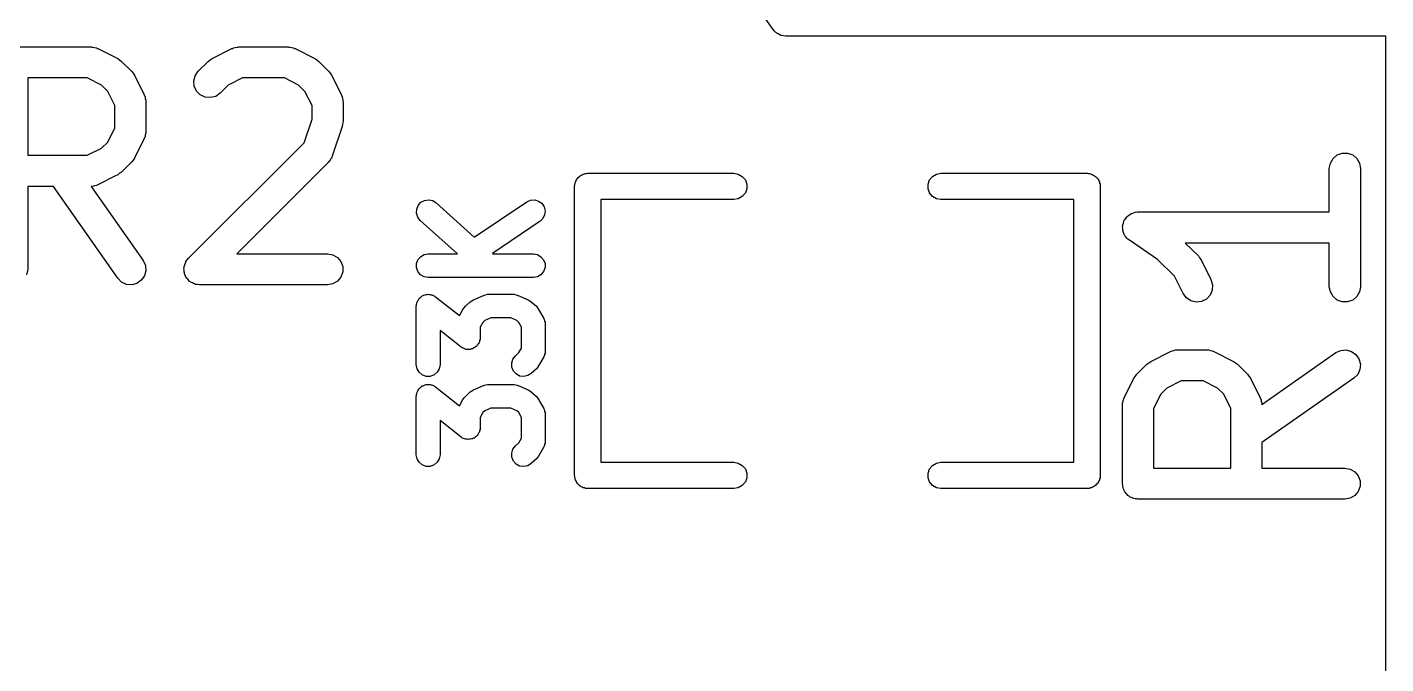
# Model space of a CAD drawing. Extents: x 173.7 to 226.3, y -126 to -74.1.
# Drawn here: x 205.33 to 211.9, y -106.11 to -103.03 of the extents above; entities that cross this region are included whole.
import ezdxf

# ---------------------------------------------------------------- set-up
doc = ezdxf.new("R2010")
doc.units = 0
doc.header["$MEASUREMENT"] = 0
doc.layers.add('BLACK', color=7, linetype='CONTINUOUS')

msp = doc.modelspace()

# ---------------------------------------------------------------- linework, layer by layer
at = {"layer": 'Black'}
for p, q in [((208.939, -103.043), (208.093, -101.836)), ((208.945, -103.05), (208.939, -103.043)), ((208.952, -103.057), (208.945, -103.05)), ((208.955, -103.059), (208.952, -103.057)), ((208.957, -103.061), (208.955, -103.059)), ((208.966, -103.066), (208.957, -103.061)), ((208.974, -103.07), (208.966, -103.066)), ((208.978, -103.071), (208.974, -103.07)), ((208.981, -103.072), (208.978, -103.071)), ((208.99, -103.073), (208.981, -103.072)), ((209, -103.075), (208.99, -103.073)), ((211.9, -103.075), (209, -103.075)), ((211.9, -108.737), (211.9, -103.075)), ((205.262, -103.127), (205.643, -103.127)), ((205.643, -103.127), (205.647, -103.128)), ((205.647, -103.128), (205.651, -103.128)), ((205.651, -103.128), (205.66, -103.13)), ((205.66, -103.13), (205.669, -103.132)), ((205.669, -103.132), (205.672, -103.134)), ((205.672, -103.134), (205.676, -103.135)), ((205.676, -103.135), (205.772, -103.183)), ((206.228, -103.183), (206.324, -103.135)), ((206.324, -103.135), (206.328, -103.134)), ((206.328, -103.134), (206.331, -103.132)), ((206.331, -103.132), (206.34, -103.13)), ((206.34, -103.13), (206.349, -103.128)), ((206.349, -103.128), (206.353, -103.128)), ((206.353, -103.128), (206.357, -103.127)), ((206.357, -103.127), (206.595, -103.127)), ((206.595, -103.127), (206.599, -103.128)), ((206.599, -103.128), (206.604, -103.128)), ((206.604, -103.128), (206.612, -103.13)), ((206.612, -103.13), (206.621, -103.132)), ((206.621, -103.132), (206.625, -103.134)), ((206.625, -103.134), (206.629, -103.135)), ((206.629, -103.135), (206.724, -103.183)), ((205.772, -103.183), (205.781, -103.19)), ((205.781, -103.19), (205.791, -103.197)), ((205.791, -103.197), (205.839, -103.245)), ((206.161, -103.245), (206.209, -103.197)), ((206.209, -103.197), (206.219, -103.19)), ((206.219, -103.19), (206.228, -103.183)), ((206.724, -103.183), (206.734, -103.19)), ((206.734, -103.19), (206.744, -103.197)), ((206.744, -103.197), (206.791, -103.245)), ((205.839, -103.245), (205.846, -103.254)), ((205.846, -103.254), (205.853, -103.264)), ((205.853, -103.264), (205.9, -103.359)), ((206.14, -103.291), (206.146, -103.266)), ((206.146, -103.266), (206.161, -103.245)), ((206.791, -103.245), (206.798, -103.254)), ((206.798, -103.254), (206.805, -103.264)), ((206.805, -103.264), (206.853, -103.359)), ((205.625, -103.277), (205.337, -103.277)), ((205.337, -103.277), (205.337, -103.651)), ((205.694, -103.312), (205.625, -103.277)), ((205.724, -103.342), (205.694, -103.312)), ((206.142, -103.317), (206.14, -103.291)), ((206.153, -103.341), (206.142, -103.317)), ((206.306, -103.312), (206.267, -103.351)), ((206.375, -103.277), (206.306, -103.312)), ((206.578, -103.277), (206.375, -103.277)), ((206.646, -103.312), (206.578, -103.277)), ((206.676, -103.342), (206.646, -103.312)), ((205.758, -103.411), (205.724, -103.342)), ((205.9, -103.359), (205.902, -103.363)), ((205.902, -103.363), (205.904, -103.367)), ((205.904, -103.367), (205.905, -103.376)), ((205.905, -103.376), (205.908, -103.384)), ((205.908, -103.384), (205.908, -103.389)), ((205.908, -103.389), (205.908, -103.393)), ((205.908, -103.393), (205.908, -103.536)), ((206.171, -103.359), (206.153, -103.341)), ((206.195, -103.37), (206.171, -103.359)), ((206.221, -103.372), (206.195, -103.37)), ((206.246, -103.366), (206.221, -103.372)), ((206.267, -103.351), (206.246, -103.366)), ((206.711, -103.411), (206.676, -103.342)), ((206.853, -103.359), (206.854, -103.363)), ((206.854, -103.363), (206.856, -103.367)), ((206.856, -103.367), (206.858, -103.376)), ((206.858, -103.376), (206.86, -103.384)), ((206.86, -103.384), (206.86, -103.389)), ((206.86, -103.389), (206.861, -103.393)), ((206.861, -103.393), (206.861, -103.488)), ((205.758, -103.518), (205.758, -103.411)), ((206.711, -103.476), (206.711, -103.411)), ((205.724, -103.587), (205.758, -103.518)), ((205.908, -103.536), (205.908, -103.54)), ((206.673, -103.59), (206.711, -103.476)), ((206.857, -103.512), (206.809, -103.655)), ((206.859, -103.5), (206.857, -103.512)), ((206.861, -103.488), (206.859, -103.5)), ((205.694, -103.617), (205.724, -103.587)), ((205.9, -103.569), (205.853, -103.664)), ((205.902, -103.565), (205.9, -103.569)), ((205.904, -103.561), (205.902, -103.565)), ((205.905, -103.553), (205.904, -103.561)), ((205.908, -103.544), (205.905, -103.553)), ((205.908, -103.54), (205.908, -103.544)), ((206.114, -104.149), (206.673, -103.59)), ((205.337, -103.651), (205.625, -103.651)), ((205.625, -103.651), (205.694, -103.617)), ((205.853, -103.664), (205.846, -103.674)), ((206.806, -103.663), (206.801, -103.67)), ((206.807, -103.658), (206.806, -103.663)), ((206.809, -103.655), (206.807, -103.658)), ((211.632, -103.689), (211.645, -103.666)), ((211.645, -103.666), (211.665, -103.649)), ((211.665, -103.649), (211.689, -103.64)), ((211.689, -103.64), (211.715, -103.64)), ((211.715, -103.64), (211.74, -103.649)), ((211.74, -103.649), (211.76, -103.666)), ((211.76, -103.666), (211.773, -103.689)), ((205.791, -103.732), (205.781, -103.738)), ((205.839, -103.684), (205.791, -103.732)), ((205.846, -103.674), (205.839, -103.684)), ((206.791, -103.684), (206.348, -104.127)), ((206.794, -103.68), (206.791, -103.684)), ((206.797, -103.678), (206.794, -103.68)), ((206.801, -103.67), (206.797, -103.678)), ((211.627, -103.714), (211.632, -103.689)), ((211.627, -103.925), (211.627, -103.714)), ((211.773, -103.689), (211.777, -103.714)), ((211.777, -103.714), (211.777, -104.286)), ((205.647, -103.8), (205.644, -103.801)), ((205.651, -103.801), (205.647, -103.8)), ((205.66, -103.798), (205.651, -103.801)), ((205.669, -103.797), (205.66, -103.798)), ((205.672, -103.795), (205.669, -103.797)), ((205.676, -103.793), (205.672, -103.795)), ((205.758, -103.752), (205.676, -103.793)), ((205.772, -103.746), (205.758, -103.752)), ((205.781, -103.738), (205.772, -103.746)), ((207.98, -103.801), (207.981, -103.796)), ((207.981, -103.79), (207.983, -103.785)), ((207.981, -103.796), (207.981, -103.79)), ((207.983, -103.785), (207.984, -103.78)), ((207.984, -103.78), (207.987, -103.775)), ((207.987, -103.775), (207.989, -103.77)), ((207.989, -103.77), (207.992, -103.765)), ((207.992, -103.765), (207.995, -103.761)), ((207.995, -103.761), (207.999, -103.757)), ((207.999, -103.757), (208.003, -103.753)), ((208.003, -103.753), (208.007, -103.75)), ((208.007, -103.75), (208.012, -103.747)), ((208.012, -103.747), (208.017, -103.745)), ((208.017, -103.745), (208.022, -103.742)), ((208.022, -103.742), (208.027, -103.741)), ((208.027, -103.741), (208.032, -103.739)), ((208.032, -103.739), (208.038, -103.739)), ((208.038, -103.739), (208.043, -103.738)), ((208.043, -103.738), (208.75, -103.738)), ((208.75, -103.738), (208.771, -103.742)), ((208.771, -103.742), (208.79, -103.753)), ((208.79, -103.753), (208.805, -103.77)), ((208.805, -103.77), (208.812, -103.79)), ((208.812, -103.79), (208.812, -103.813)), ((209.688, -103.79), (209.695, -103.77)), ((209.688, -103.813), (209.688, -103.79)), ((209.695, -103.77), (209.71, -103.753)), ((209.71, -103.753), (209.729, -103.742)), ((209.729, -103.742), (209.75, -103.738)), ((209.75, -103.738), (210.456, -103.738)), ((210.456, -103.738), (210.462, -103.739)), ((210.462, -103.739), (210.468, -103.739)), ((210.468, -103.739), (210.473, -103.741)), ((210.473, -103.741), (210.478, -103.742)), ((210.478, -103.742), (210.483, -103.745)), ((210.483, -103.745), (210.488, -103.747)), ((210.488, -103.747), (210.493, -103.75)), ((210.493, -103.75), (210.497, -103.753)), ((210.497, -103.753), (210.501, -103.757)), ((210.501, -103.757), (210.505, -103.761)), ((210.505, -103.761), (210.508, -103.765)), ((210.508, -103.765), (210.511, -103.77)), ((210.511, -103.77), (210.513, -103.775)), ((210.513, -103.775), (210.516, -103.78)), ((210.516, -103.78), (210.517, -103.785)), ((210.517, -103.785), (210.519, -103.79)), ((210.519, -103.79), (210.519, -103.796)), ((210.519, -103.796), (210.52, -103.801)), ((205.461, -103.801), (205.337, -103.801)), ((205.337, -103.801), (205.337, -104.202)), ((205.772, -104.245), (205.461, -103.801)), ((205.644, -103.801), (205.895, -104.159)), ((207.255, -103.869), (207.275, -103.866)), ((207.275, -103.866), (207.294, -103.87)), ((207.767, -103.868), (207.787, -103.866)), ((207.787, -103.866), (207.806, -103.872)), ((207.98, -105.198), (207.98, -103.801)), ((208.75, -103.865), (208.107, -103.865)), ((208.107, -103.865), (208.107, -105.135)), ((208.771, -103.861), (208.75, -103.865)), ((208.79, -103.85), (208.771, -103.861)), ((208.805, -103.833), (208.79, -103.85)), ((208.812, -103.813), (208.805, -103.833)), ((209.695, -103.833), (209.688, -103.813)), ((209.71, -103.85), (209.695, -103.833)), ((209.729, -103.861), (209.71, -103.85)), ((209.75, -103.865), (209.729, -103.861)), ((210.393, -103.865), (209.75, -103.865)), ((210.393, -105.135), (210.393, -103.865)), ((210.52, -103.801), (210.52, -105.198)), ((207.216, -103.931), (207.217, -103.911)), ((207.222, -103.95), (207.216, -103.931)), ((207.217, -103.911), (207.224, -103.893)), ((207.224, -103.893), (207.237, -103.878)), ((207.237, -103.878), (207.255, -103.869)), ((207.294, -103.87), (207.311, -103.881)), ((207.311, -103.881), (207.495, -104.047)), ((207.495, -104.047), (207.749, -103.876)), ((207.749, -103.876), (207.767, -103.868)), ((207.806, -103.872), (207.822, -103.883)), ((207.822, -103.883), (207.833, -103.9)), ((207.833, -103.9), (207.838, -103.919)), ((207.838, -103.919), (207.835, -103.939)), ((210.673, -103.932), (210.677, -103.93)), ((210.677, -103.93), (210.686, -103.928)), ((210.686, -103.928), (210.694, -103.925)), ((210.694, -103.925), (210.698, -103.926)), ((210.698, -103.926), (210.702, -103.925)), ((210.702, -103.925), (211.627, -103.925)), ((207.234, -103.966), (207.222, -103.95)), ((207.414, -104.127), (207.234, -103.966)), ((207.813, -103.97), (207.583, -104.125)), ((207.827, -103.957), (207.813, -103.97)), ((207.835, -103.939), (207.827, -103.957)), ((210.628, -103.995), (210.629, -103.991)), ((210.629, -104.004), (210.628, -103.995)), ((210.629, -103.987), (210.632, -103.979)), ((210.629, -103.991), (210.629, -103.987)), ((210.632, -103.979), (210.634, -103.97)), ((210.634, -103.97), (210.636, -103.966)), ((210.636, -103.966), (210.637, -103.962)), ((210.637, -103.962), (210.643, -103.956)), ((210.643, -103.956), (210.648, -103.948)), ((210.648, -103.948), (210.652, -103.946)), ((210.652, -103.946), (210.654, -103.943)), ((210.654, -103.943), (210.662, -103.938)), ((210.662, -103.938), (210.669, -103.933)), ((210.669, -103.933), (210.673, -103.932)), ((210.629, -104.013), (210.629, -104.004)), ((210.63, -104.017), (210.629, -104.013)), ((210.63, -104.021), (210.63, -104.017)), ((210.634, -104.029), (210.63, -104.021)), ((210.637, -104.037), (210.634, -104.029)), ((210.64, -104.041), (210.637, -104.037)), ((210.642, -104.044), (210.64, -104.041)), ((210.648, -104.051), (210.642, -104.044)), ((210.654, -104.057), (210.648, -104.051)), ((210.658, -104.06), (210.654, -104.057)), ((210.661, -104.062), (210.658, -104.06)), ((210.797, -104.154), (210.661, -104.062)), ((206.348, -104.127), (206.786, -104.127)), ((206.786, -104.127), (206.811, -104.132)), ((207.253, -104.131), (207.273, -104.127)), ((207.273, -104.127), (207.414, -104.127)), ((207.583, -104.125), (207.585, -104.127)), ((207.585, -104.127), (207.781, -104.127)), ((207.781, -104.127), (207.8, -104.131)), ((211.627, -104.075), (210.931, -104.075)), ((210.931, -104.075), (210.994, -104.137)), ((211.627, -104.286), (211.627, -104.075)), ((205.895, -104.159), (205.906, -104.183)), ((205.906, -104.183), (205.908, -104.209)), ((206.092, -104.196), (206.093, -104.193)), ((206.093, -104.189), (206.096, -104.18)), ((206.093, -104.193), (206.093, -104.189)), ((206.096, -104.18), (206.099, -104.171)), ((206.099, -104.171), (206.101, -104.168)), ((206.101, -104.168), (206.102, -104.165)), ((206.102, -104.165), (206.108, -104.157)), ((206.108, -104.157), (206.114, -104.149)), ((206.811, -104.132), (206.834, -104.145)), ((206.834, -104.145), (206.851, -104.165)), ((206.851, -104.165), (206.86, -104.189)), ((206.86, -104.189), (206.86, -104.215)), ((207.216, -104.174), (207.223, -104.156)), ((207.216, -104.194), (207.216, -104.174)), ((207.223, -104.213), (207.216, -104.194)), ((207.223, -104.156), (207.236, -104.141)), ((207.236, -104.141), (207.253, -104.131)), ((207.8, -104.131), (207.817, -104.141)), ((207.817, -104.141), (207.83, -104.156)), ((207.83, -104.156), (207.837, -104.174)), ((207.837, -104.194), (207.83, -104.213)), ((207.837, -104.174), (207.837, -104.194)), ((210.879, -104.235), (210.797, -104.154)), ((210.994, -104.137), (211, -104.147)), ((211, -104.147), (211.008, -104.157)), ((211.008, -104.157), (211.055, -104.252)), ((205.337, -104.202), (205.332, -104.228)), ((205.79, -104.264), (205.772, -104.245)), ((205.886, -104.255), (205.865, -104.27)), ((205.901, -104.234), (205.886, -104.255)), ((205.908, -104.209), (205.901, -104.234)), ((206.093, -104.206), (206.092, -104.196)), ((206.093, -104.215), (206.093, -104.206)), ((206.094, -104.219), (206.093, -104.215)), ((206.094, -104.222), (206.094, -104.219)), ((206.098, -104.231), (206.094, -104.222)), ((206.102, -104.24), (206.098, -104.231)), ((206.104, -104.242), (206.102, -104.24)), ((206.105, -104.245), (206.104, -104.242)), ((206.112, -104.252), (206.105, -104.245)), ((206.118, -104.26), (206.112, -104.252)), ((206.121, -104.261), (206.118, -104.26)), ((206.834, -104.26), (206.811, -104.273)), ((206.851, -104.24), (206.834, -104.26)), ((206.86, -104.215), (206.851, -104.24)), ((207.236, -104.228), (207.223, -104.213)), ((207.253, -104.238), (207.236, -104.228)), ((207.273, -104.241), (207.253, -104.238)), ((207.781, -104.241), (207.273, -104.241)), ((207.8, -104.238), (207.781, -104.241)), ((207.817, -104.228), (207.8, -104.238)), ((207.83, -104.213), (207.817, -104.228)), ((210.921, -104.319), (210.879, -104.235)), ((211.055, -104.252), (211.063, -104.277)), ((205.814, -104.275), (205.79, -104.264)), ((205.84, -104.277), (205.814, -104.275)), ((205.865, -104.27), (205.84, -104.277)), ((206.124, -104.264), (206.121, -104.261)), ((206.133, -104.268), (206.124, -104.264)), ((206.141, -104.273), (206.133, -104.268)), ((206.144, -104.273), (206.141, -104.273)), ((206.147, -104.275), (206.144, -104.273)), ((206.157, -104.276), (206.147, -104.275)), ((206.167, -104.277), (206.157, -104.276)), ((206.786, -104.277), (206.167, -104.277)), ((206.811, -104.273), (206.786, -104.277)), ((207.257, -104.326), (207.263, -104.324)), ((207.263, -104.324), (207.267, -104.324)), ((207.267, -104.324), (207.271, -104.323)), ((207.271, -104.323), (207.277, -104.324)), ((207.277, -104.324), (207.282, -104.324)), ((207.282, -104.324), (207.286, -104.325)), ((207.286, -104.325), (207.29, -104.326)), ((207.543, -104.327), (207.551, -104.325)), ((207.551, -104.325), (207.559, -104.323)), ((207.559, -104.323), (207.561, -104.323)), ((207.561, -104.323), (207.563, -104.323)), ((207.563, -104.323), (207.684, -104.323)), ((207.684, -104.323), (207.686, -104.323)), ((207.686, -104.323), (207.688, -104.323)), ((207.688, -104.323), (207.696, -104.325)), ((207.696, -104.325), (207.703, -104.327)), ((210.937, -104.34), (210.921, -104.319)), ((211.061, -104.303), (211.051, -104.327)), ((211.063, -104.277), (211.061, -104.303)), ((211.632, -104.311), (211.627, -104.286)), ((211.645, -104.334), (211.632, -104.311)), ((211.773, -104.311), (211.76, -104.334)), ((211.777, -104.286), (211.773, -104.311)), ((207.215, -104.38), (207.216, -104.376)), ((207.215, -104.663), (207.215, -104.38)), ((207.216, -104.372), (207.218, -104.366)), ((207.216, -104.376), (207.216, -104.372)), ((207.218, -104.366), (207.219, -104.361)), ((207.219, -104.361), (207.221, -104.357)), ((207.221, -104.357), (207.222, -104.353)), ((207.222, -104.353), (207.226, -104.349)), ((207.226, -104.349), (207.229, -104.344)), ((207.229, -104.344), (207.232, -104.341)), ((207.232, -104.341), (207.234, -104.338)), ((207.234, -104.338), (207.239, -104.335)), ((207.239, -104.335), (207.244, -104.331)), ((207.244, -104.331), (207.248, -104.329)), ((207.248, -104.329), (207.251, -104.327)), ((207.251, -104.327), (207.257, -104.326)), ((207.29, -104.326), (207.296, -104.329)), ((207.296, -104.329), (207.301, -104.331)), ((207.301, -104.331), (207.304, -104.333)), ((207.304, -104.333), (207.308, -104.335)), ((207.308, -104.335), (207.423, -104.426)), ((207.44, -104.396), (207.446, -104.389)), ((207.446, -104.389), (207.452, -104.381)), ((207.452, -104.381), (207.476, -104.36)), ((207.476, -104.36), (207.484, -104.355)), ((207.484, -104.355), (207.491, -104.35)), ((207.491, -104.35), (207.539, -104.328)), ((207.539, -104.328), (207.541, -104.328)), ((207.541, -104.328), (207.543, -104.327)), ((207.703, -104.327), (207.705, -104.328)), ((207.705, -104.328), (207.707, -104.328)), ((207.707, -104.328), (207.756, -104.35)), ((207.756, -104.35), (207.763, -104.355)), ((207.763, -104.355), (207.77, -104.36)), ((207.77, -104.36), (207.795, -104.381)), ((207.795, -104.381), (207.8, -104.389)), ((207.8, -104.389), (207.806, -104.396)), ((210.958, -104.355), (210.937, -104.34)), ((210.984, -104.361), (210.958, -104.355)), ((211.009, -104.358), (210.984, -104.361)), ((211.033, -104.346), (211.009, -104.358)), ((211.051, -104.327), (211.033, -104.346)), ((211.665, -104.351), (211.645, -104.334)), ((211.689, -104.36), (211.665, -104.351)), ((211.715, -104.36), (211.689, -104.36)), ((211.74, -104.351), (211.715, -104.36)), ((211.76, -104.334), (211.74, -104.351)), ((207.423, -104.426), (207.44, -104.396)), ((207.546, -104.45), (207.536, -104.46)), ((207.575, -104.437), (207.546, -104.45)), ((207.672, -104.437), (207.575, -104.437)), ((207.701, -104.45), (207.672, -104.437)), ((207.711, -104.46), (207.701, -104.45)), ((207.806, -104.396), (207.831, -104.44)), ((207.831, -104.44), (207.832, -104.444)), ((207.832, -104.444), (207.834, -104.448)), ((207.834, -104.448), (207.835, -104.453)), ((207.835, -104.453), (207.837, -104.458)), ((207.431, -104.578), (207.33, -104.498)), ((207.33, -104.498), (207.33, -104.663)), ((207.536, -104.46), (207.523, -104.482)), ((207.523, -104.482), (207.523, -104.533)), ((207.723, -104.482), (207.711, -104.46)), ((207.723, -104.583), (207.723, -104.482)), ((207.837, -104.458), (207.837, -104.463)), ((207.837, -104.463), (207.838, -104.467)), ((207.838, -104.467), (207.838, -104.598)), ((207.434, -104.58), (207.431, -104.578)), ((207.437, -104.582), (207.434, -104.58)), ((207.443, -104.584), (207.437, -104.582)), ((207.448, -104.587), (207.443, -104.584)), ((207.452, -104.588), (207.448, -104.587)), ((207.456, -104.589), (207.452, -104.588)), ((207.482, -104.587), (207.476, -104.589)), ((207.487, -104.586), (207.482, -104.587)), ((207.491, -104.584), (207.487, -104.586)), ((207.495, -104.582), (207.491, -104.584)), ((207.499, -104.578), (207.495, -104.582)), ((207.504, -104.575), (207.499, -104.578)), ((207.507, -104.572), (207.504, -104.575)), ((207.51, -104.569), (207.507, -104.572)), ((207.513, -104.564), (207.51, -104.569)), ((207.516, -104.56), (207.513, -104.564)), ((207.518, -104.556), (207.516, -104.56)), ((207.52, -104.552), (207.518, -104.556)), ((207.521, -104.546), (207.52, -104.552)), ((207.523, -104.541), (207.521, -104.546)), ((207.523, -104.533), (207.523, -104.537)), ((207.523, -104.537), (207.523, -104.541)), ((207.711, -104.605), (207.723, -104.583)), ((207.462, -104.589), (207.456, -104.589)), ((207.468, -104.59), (207.462, -104.589)), ((207.472, -104.589), (207.468, -104.59)), ((207.476, -104.589), (207.472, -104.589)), ((207.676, -104.655), (207.682, -104.636)), ((207.682, -104.636), (207.694, -104.621)), ((207.694, -104.621), (207.711, -104.605)), ((207.831, -104.626), (207.806, -104.669)), ((207.832, -104.621), (207.831, -104.626)), ((207.834, -104.618), (207.832, -104.621)), ((207.835, -104.612), (207.834, -104.618)), ((207.837, -104.607), (207.835, -104.612)), ((207.838, -104.598), (207.837, -104.602)), ((207.837, -104.602), (207.837, -104.607)), ((210.745, -104.661), (210.754, -104.654)), ((210.754, -104.654), (210.764, -104.647)), ((210.764, -104.647), (210.859, -104.6)), ((210.859, -104.6), (210.863, -104.598)), ((210.863, -104.598), (210.867, -104.596)), ((210.867, -104.596), (210.876, -104.595)), ((210.876, -104.595), (210.884, -104.592)), ((210.884, -104.592), (210.889, -104.592)), ((210.889, -104.592), (210.893, -104.592)), ((210.893, -104.592), (211.036, -104.592)), ((211.036, -104.592), (211.04, -104.592)), ((211.04, -104.592), (211.044, -104.592)), ((211.044, -104.592), (211.053, -104.595)), ((211.053, -104.595), (211.061, -104.596)), ((211.061, -104.596), (211.065, -104.598)), ((211.065, -104.598), (211.069, -104.6)), ((211.069, -104.6), (211.164, -104.647)), ((211.164, -104.647), (211.174, -104.654)), ((211.174, -104.654), (211.184, -104.661)), ((211.301, -104.856), (211.659, -104.605)), ((211.659, -104.605), (211.683, -104.594)), ((211.683, -104.594), (211.709, -104.592)), ((211.709, -104.592), (211.734, -104.599)), ((211.734, -104.599), (211.755, -104.614)), ((211.755, -104.614), (211.77, -104.635)), ((211.77, -104.635), (211.777, -104.66)), ((207.219, -104.683), (207.215, -104.663)), ((207.229, -104.7), (207.219, -104.683)), ((207.244, -104.713), (207.229, -104.7)), ((207.263, -104.72), (207.244, -104.713)), ((207.301, -104.713), (207.282, -104.72)), ((207.316, -104.7), (207.301, -104.713)), ((207.326, -104.683), (207.316, -104.7)), ((207.33, -104.663), (207.326, -104.683)), ((207.676, -104.675), (207.676, -104.655)), ((207.684, -104.694), (207.676, -104.675)), ((207.697, -104.708), (207.684, -104.694)), ((207.714, -104.718), (207.697, -104.708)), ((207.734, -104.72), (207.714, -104.718)), ((207.754, -104.716), (207.734, -104.72)), ((207.77, -104.706), (207.754, -104.716)), ((207.795, -104.684), (207.77, -104.706)), ((207.8, -104.677), (207.795, -104.684)), ((207.806, -104.669), (207.8, -104.677)), ((210.683, -104.728), (210.69, -104.719)), ((210.69, -104.719), (210.697, -104.709)), ((210.697, -104.709), (210.745, -104.661)), ((211.184, -104.661), (211.232, -104.709)), ((211.232, -104.709), (211.238, -104.719)), ((211.238, -104.719), (211.246, -104.728)), ((211.764, -104.71), (211.745, -104.728)), ((211.775, -104.686), (211.764, -104.71)), ((211.777, -104.66), (211.775, -104.686)), ((207.222, -104.789), (207.226, -104.784)), ((207.226, -104.784), (207.229, -104.779)), ((207.229, -104.779), (207.232, -104.776)), ((207.232, -104.776), (207.234, -104.773)), ((207.234, -104.773), (207.239, -104.77)), ((207.239, -104.77), (207.244, -104.766)), ((207.244, -104.766), (207.248, -104.765)), ((207.248, -104.765), (207.251, -104.763)), ((207.251, -104.763), (207.257, -104.761)), ((207.257, -104.761), (207.263, -104.759)), ((207.282, -104.72), (207.263, -104.72)), ((207.263, -104.759), (207.267, -104.759)), ((207.267, -104.759), (207.271, -104.759)), ((207.271, -104.759), (207.277, -104.759)), ((207.277, -104.759), (207.282, -104.759)), ((207.282, -104.759), (207.286, -104.761)), ((207.286, -104.761), (207.29, -104.761)), ((207.29, -104.761), (207.296, -104.764)), ((207.296, -104.764), (207.301, -104.766)), ((207.301, -104.766), (207.304, -104.769)), ((207.304, -104.769), (207.308, -104.771)), ((207.308, -104.771), (207.423, -104.862)), ((207.484, -104.79), (207.491, -104.785)), ((207.491, -104.785), (207.539, -104.764)), ((207.539, -104.764), (207.541, -104.763)), ((207.541, -104.763), (207.543, -104.762)), ((207.543, -104.762), (207.551, -104.761)), ((207.551, -104.761), (207.559, -104.759)), ((207.559, -104.759), (207.561, -104.759)), ((207.561, -104.759), (207.563, -104.759)), ((207.563, -104.759), (207.684, -104.759)), ((207.684, -104.759), (207.686, -104.759)), ((207.686, -104.759), (207.688, -104.759)), ((207.688, -104.759), (207.696, -104.761)), ((207.696, -104.761), (207.703, -104.762)), ((207.703, -104.762), (207.705, -104.763)), ((207.705, -104.763), (207.707, -104.764)), ((207.707, -104.764), (207.756, -104.785)), ((207.756, -104.785), (207.763, -104.79)), ((210.635, -104.824), (210.683, -104.728)), ((210.842, -104.776), (210.812, -104.806)), ((210.911, -104.742), (210.842, -104.776)), ((211.018, -104.742), (210.911, -104.742)), ((211.087, -104.776), (211.018, -104.742)), ((211.117, -104.806), (211.087, -104.776)), ((211.246, -104.728), (211.293, -104.824)), ((211.745, -104.728), (211.301, -105.039)), ((207.215, -104.816), (207.216, -104.812)), ((207.215, -105.099), (207.215, -104.816)), ((207.216, -104.808), (207.218, -104.802)), ((207.216, -104.812), (207.216, -104.808)), ((207.218, -104.802), (207.219, -104.796)), ((207.219, -104.796), (207.221, -104.793)), ((207.221, -104.793), (207.222, -104.789)), ((207.423, -104.862), (207.44, -104.831)), ((207.44, -104.831), (207.446, -104.824)), ((207.446, -104.824), (207.452, -104.817)), ((207.452, -104.817), (207.476, -104.795)), ((207.476, -104.795), (207.484, -104.79)), ((207.763, -104.79), (207.77, -104.795)), ((207.77, -104.795), (207.795, -104.817)), ((207.795, -104.817), (207.8, -104.824)), ((207.8, -104.824), (207.806, -104.831)), ((207.806, -104.831), (207.831, -104.875)), ((210.628, -104.849), (210.63, -104.84)), ((210.628, -104.853), (210.628, -104.849)), ((210.63, -104.84), (210.632, -104.831)), ((210.632, -104.831), (210.634, -104.828)), ((210.634, -104.828), (210.635, -104.824)), ((210.812, -104.806), (210.777, -104.875)), ((211.151, -104.875), (211.117, -104.806)), ((211.293, -104.824), (211.295, -104.828)), ((211.295, -104.828), (211.297, -104.831)), ((211.297, -104.831), (211.298, -104.84)), ((211.298, -104.84), (211.301, -104.849)), ((211.301, -104.849), (211.3, -104.853)), ((207.536, -104.895), (207.523, -104.918)), ((207.546, -104.886), (207.536, -104.895)), ((207.575, -104.873), (207.546, -104.886)), ((207.672, -104.873), (207.575, -104.873)), ((207.701, -104.886), (207.672, -104.873)), ((207.711, -104.895), (207.701, -104.886)), ((207.723, -104.918), (207.711, -104.895)), ((207.831, -104.875), (207.832, -104.879)), ((207.832, -104.879), (207.834, -104.883)), ((207.834, -104.883), (207.835, -104.889)), ((207.835, -104.889), (207.837, -104.894)), ((207.837, -104.894), (207.837, -104.898)), ((207.837, -104.898), (207.838, -104.903)), ((207.838, -104.903), (207.838, -105.033)), ((210.627, -104.857), (210.628, -104.853)), ((210.627, -105.238), (210.627, -104.857)), ((210.777, -104.875), (210.777, -105.163)), ((211.151, -105.163), (211.151, -104.875)), ((211.3, -104.853), (211.301, -104.856)), ((207.431, -105.013), (207.33, -104.933)), ((207.33, -104.933), (207.33, -105.099)), ((207.521, -104.982), (207.52, -104.988)), ((207.523, -104.976), (207.521, -104.982)), ((207.523, -104.918), (207.523, -104.968)), ((207.523, -104.968), (207.523, -104.972)), ((207.523, -104.972), (207.523, -104.976)), ((207.723, -105.019), (207.723, -104.918)), ((207.434, -105.015), (207.431, -105.013)), ((207.437, -105.018), (207.434, -105.015)), ((207.443, -105.02), (207.437, -105.018)), ((207.448, -105.022), (207.443, -105.02)), ((207.452, -105.023), (207.448, -105.022)), ((207.456, -105.024), (207.452, -105.023)), ((207.462, -105.024), (207.456, -105.024)), ((207.468, -105.025), (207.462, -105.024)), ((207.472, -105.024), (207.468, -105.025)), ((207.476, -105.024), (207.472, -105.024)), ((207.482, -105.022), (207.476, -105.024)), ((207.487, -105.021), (207.482, -105.022)), ((207.491, -105.019), (207.487, -105.021)), ((207.495, -105.018), (207.491, -105.019)), ((207.499, -105.014), (207.495, -105.018)), ((207.504, -105.011), (207.499, -105.014)), ((207.507, -105.007), (207.504, -105.011)), ((207.51, -105.005), (207.507, -105.007)), ((207.513, -105), (207.51, -105.005)), ((207.516, -104.995), (207.513, -105)), ((207.518, -104.991), (207.516, -104.995)), ((207.52, -104.988), (207.518, -104.991)), ((207.694, -105.056), (207.711, -105.041)), ((207.711, -105.041), (207.723, -105.019)), ((207.835, -105.048), (207.834, -105.053)), ((207.837, -105.042), (207.835, -105.048)), ((207.838, -105.033), (207.837, -105.038)), ((207.837, -105.038), (207.837, -105.042)), ((211.301, -105.039), (211.301, -105.163)), ((207.219, -105.118), (207.215, -105.099)), ((207.33, -105.099), (207.326, -105.118)), ((207.676, -105.091), (207.682, -105.072)), ((207.676, -105.111), (207.676, -105.091)), ((207.684, -105.129), (207.676, -105.111)), ((207.682, -105.072), (207.694, -105.056)), ((207.8, -105.112), (207.795, -105.119)), ((207.806, -105.105), (207.8, -105.112)), ((207.831, -105.061), (207.806, -105.105)), ((207.832, -105.057), (207.831, -105.061)), ((207.834, -105.053), (207.832, -105.057)), ((207.229, -105.135), (207.219, -105.118)), ((207.244, -105.148), (207.229, -105.135)), ((207.263, -105.155), (207.244, -105.148)), ((207.282, -105.155), (207.263, -105.155)), ((207.301, -105.148), (207.282, -105.155)), ((207.316, -105.135), (207.301, -105.148)), ((207.326, -105.118), (207.316, -105.135)), ((207.697, -105.144), (207.684, -105.129)), ((207.714, -105.153), (207.697, -105.144)), ((207.734, -105.156), (207.714, -105.153)), ((207.754, -105.152), (207.734, -105.156)), ((207.77, -105.141), (207.754, -105.152)), ((207.795, -105.119), (207.77, -105.141)), ((208.107, -105.135), (208.75, -105.135)), ((208.75, -105.135), (208.771, -105.139)), ((208.771, -105.139), (208.79, -105.15)), ((208.79, -105.15), (208.805, -105.167)), ((208.805, -105.167), (208.812, -105.187)), ((209.688, -105.187), (209.695, -105.167)), ((209.695, -105.167), (209.71, -105.15)), ((209.71, -105.15), (209.729, -105.139)), ((209.729, -105.139), (209.75, -105.135)), ((209.75, -105.135), (210.393, -105.135)), ((210.777, -105.163), (211.151, -105.163)), ((211.301, -105.163), (211.702, -105.163)), ((211.702, -105.163), (211.728, -105.168)), ((211.728, -105.168), (211.751, -105.181)), ((207.981, -105.204), (207.98, -105.198)), ((207.981, -105.21), (207.981, -105.204)), ((207.983, -105.215), (207.981, -105.21)), ((207.984, -105.22), (207.983, -105.215)), ((207.987, -105.225), (207.984, -105.22)), ((207.989, -105.23), (207.987, -105.225)), ((207.992, -105.235), (207.989, -105.23)), ((207.995, -105.239), (207.992, -105.235)), ((207.999, -105.243), (207.995, -105.239)), ((208.003, -105.247), (207.999, -105.243)), ((208.805, -105.23), (208.79, -105.247)), ((208.812, -105.21), (208.805, -105.23)), ((208.812, -105.187), (208.812, -105.21)), ((209.688, -105.21), (209.688, -105.187)), ((209.695, -105.23), (209.688, -105.21)), ((209.71, -105.247), (209.695, -105.23)), ((210.501, -105.243), (210.497, -105.247)), ((210.505, -105.239), (210.501, -105.243)), ((210.508, -105.235), (210.505, -105.239)), ((210.511, -105.23), (210.508, -105.235)), ((210.513, -105.225), (210.511, -105.23)), ((210.516, -105.22), (210.513, -105.225)), ((210.517, -105.215), (210.516, -105.22)), ((210.519, -105.21), (210.517, -105.215)), ((210.52, -105.198), (210.519, -105.204)), ((210.519, -105.204), (210.519, -105.21)), ((210.629, -105.245), (210.627, -105.238)), ((211.751, -105.181), (211.767, -105.201)), ((211.767, -105.201), (211.776, -105.225)), ((211.776, -105.225), (211.776, -105.251)), ((208.007, -105.25), (208.003, -105.247)), ((208.012, -105.253), (208.007, -105.25)), ((208.017, -105.255), (208.012, -105.253)), ((208.022, -105.258), (208.017, -105.255)), ((208.027, -105.259), (208.022, -105.258)), ((208.032, -105.261), (208.027, -105.259)), ((208.038, -105.261), (208.032, -105.261)), ((208.043, -105.262), (208.038, -105.261)), ((208.75, -105.262), (208.043, -105.262)), ((208.771, -105.258), (208.75, -105.262)), ((208.79, -105.247), (208.771, -105.258)), ((209.729, -105.258), (209.71, -105.247)), ((209.75, -105.262), (209.729, -105.258)), ((210.456, -105.262), (209.75, -105.262)), ((210.462, -105.261), (210.456, -105.262)), ((210.468, -105.261), (210.462, -105.261)), ((210.473, -105.259), (210.468, -105.261)), ((210.478, -105.258), (210.473, -105.259)), ((210.483, -105.255), (210.478, -105.258)), ((210.488, -105.253), (210.483, -105.255)), ((210.493, -105.25), (210.488, -105.253)), ((210.497, -105.247), (210.493, -105.25)), ((210.629, -105.251), (210.629, -105.245)), ((210.631, -105.257), (210.629, -105.251)), ((210.632, -105.264), (210.631, -105.257)), ((210.635, -105.269), (210.632, -105.264)), ((210.637, -105.276), (210.635, -105.269)), ((210.642, -105.281), (210.637, -105.276)), ((210.645, -105.286), (210.642, -105.281)), ((210.65, -105.291), (210.645, -105.286)), ((210.654, -105.296), (210.65, -105.291)), ((210.66, -105.299), (210.654, -105.296)), ((210.665, -105.303), (210.66, -105.299)), ((210.671, -105.305), (210.665, -105.303)), ((210.677, -105.309), (210.671, -105.305)), ((210.683, -105.31), (210.677, -105.309)), ((210.689, -105.312), (210.683, -105.31)), ((211.728, -105.309), (211.702, -105.313)), ((211.751, -105.296), (211.728, -105.309)), ((211.767, -105.276), (211.751, -105.296)), ((211.776, -105.251), (211.767, -105.276)), ((210.696, -105.312), (210.689, -105.312)), ((210.702, -105.313), (210.696, -105.312)), ((211.702, -105.313), (210.702, -105.313))]:
    msp.add_line(p, q, dxfattribs=at)

doc.saveas('drawing.dxf')
